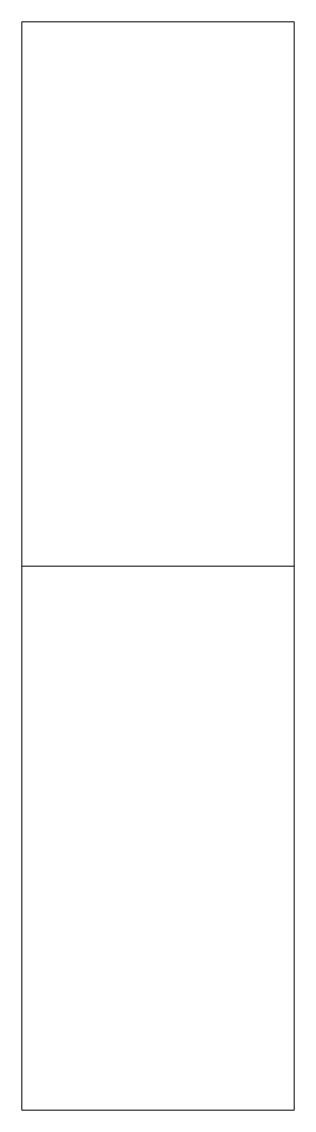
# Model space of a CAD drawing. Header units: millimetres. Extents: x 1 to 580, y 0 to 711.
# Drawn here: x 530.1 to 580.1, y 510.8 to 710.8 of the extents above; entities outside this region: 2.
import ezdxf

# ---------------------------------------------------------------- set-up
doc = ezdxf.new("R2010")
doc.units = ezdxf.units.MM
doc.styles.add('SLDTEXTSTYLE0', font='TXT', dxfattribs={"width": 0.7})

msp = doc.modelspace()

# ---------------------------------------------------------------- linework, layer by layer
at = {"color": 7, "linetype": 'Continuous', "lineweight": 15}
for p, q in [((530.05, 710.81), (580.05, 710.81)), ((530.05, 610.81), (530.05, 710.81)), ((580.05, 610.81), (580.05, 710.81)), ((555.05, 610.81), (530.05, 610.81)), ((530.05, 510.81), (530.05, 610.81)), ((580.05, 610.81), (555.05, 610.81)), ((580.05, 510.81), (580.05, 610.81)), ((530.05, 510.81), (580.05, 510.81))]:
    msp.add_line(p, q, dxfattribs=at)

# ---------------------------------------------------------------- texts
at = {"color": 7, "linetype": 'Continuous', "char_height": 14.5493, "attachment_point": 1, "style": 'SLDTEXTSTYLE0'}
for s, insert in [('SolidWorks Student Edition.', (0, 40.58)), ('For Academic Use Only.', (0, 18.76))]:
    msp.add_mtext(s, dxfattribs=dict(at, insert=insert))

doc.saveas('drawing.dxf')
